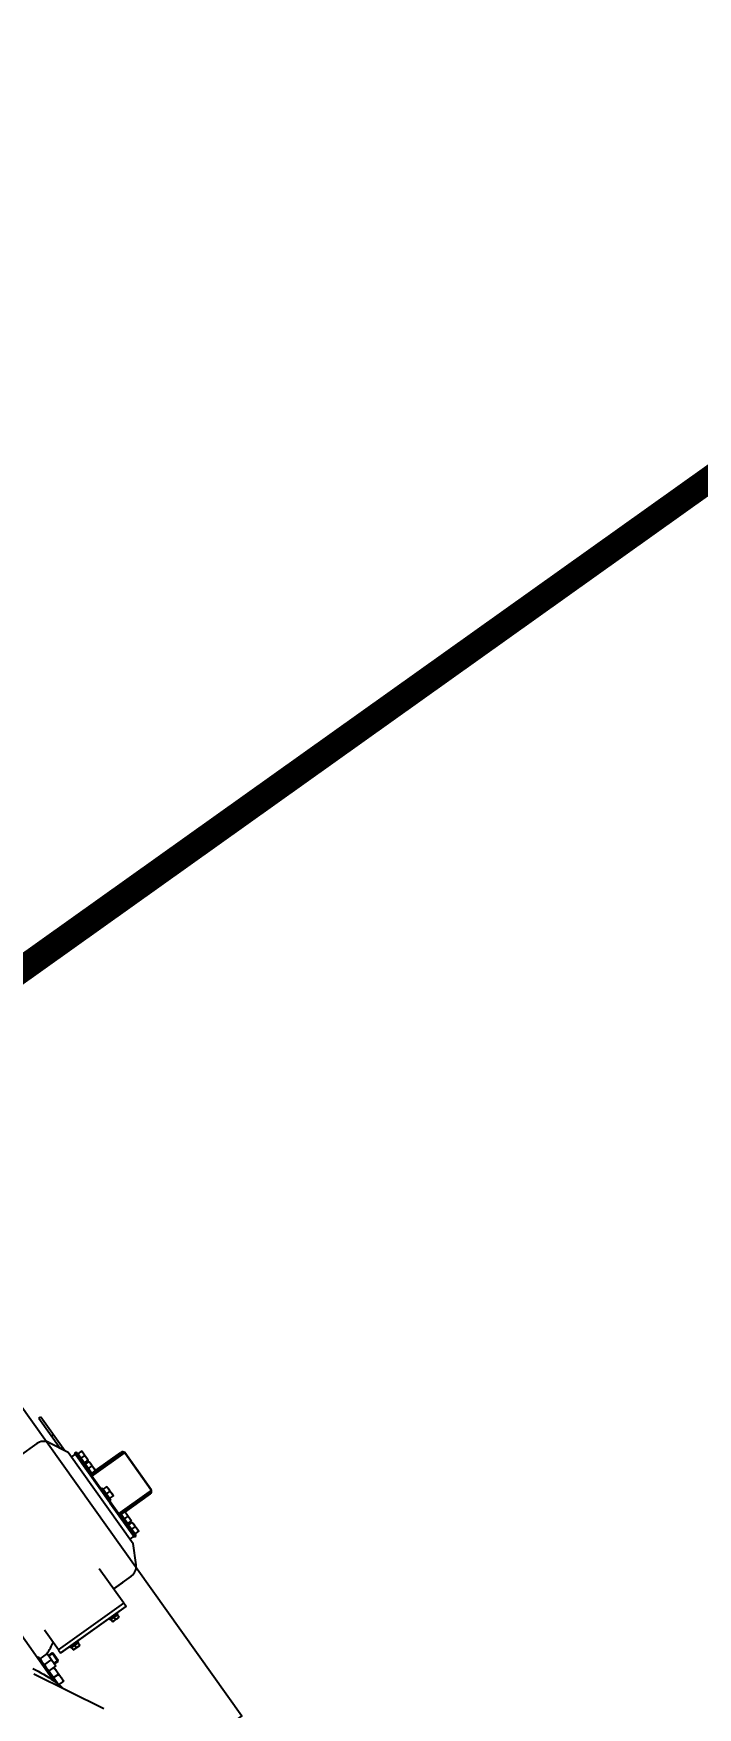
# Model space of a CAD drawing. Header units: feet. Extents: x 2321988 to 2329858, y 6722724 to 6730499.
# Drawn here: x 2326125.54 to 2326128.29, y 6726915.13 to 6726922.04 of the extents above; entities that cross this region are included whole.
import ezdxf

# ---------------------------------------------------------------- set-up
doc = ezdxf.new("R2010")
doc.units = ezdxf.units.FT
doc.header["$MEASUREMENT"] = 0
doc.header["$PDSIZE"] = 5
doc.linetypes.add('Midpoint Site Plan$0$HIDDEN', pattern=[0.375, 0.25, -0.125])
doc.layers.add('BESS Dimensions', color=3, linetype='Continuous')
doc.layers.add('C-BESS-EQUIPMENT', color=255, linetype='Continuous')
doc.styles.add('TG_DIMS', font='arial.ttf')
doc.dimstyles.new('TG-PROPOSED-ANNO', dxfattribs={"dimtxt": 0.1, "dimasz": 0.1, "dimexe": 0.05, "dimexo": 0.05, "dimgap": 0.02, "dimtad": 0, "dimtih": 1, "dimtoh": 1, "dimdsep": 46, "dimtxsty": 'TG_DIMS', "dimcen": 0, "dimclrd": 256, "dimclre": 256, "dimclrt": 256, "dimaunit": 1, "dimadec": 6, "dimazin": 2, "dimtfac": 1, "dimtofl": 0, "dimtmove": 1, "dimatfit": 3, "dimfxl": 1, "dimtolj": 1, "dimtzin": 0, "dimarcsym": 0})

# ---------------------------------------------------------------- blocks, each defined once
blk = doc.blocks.new('Midpoint Site Plan$0$141KV BREAKER')
at = {"linetype": 'Continuous'}
for p, q in [((-34.743, -33.631), (-31.332, -31.803)), ((-32.488, -32.503), (-32.488, -32.81)), ((-31.634, -32.503), (-32.488, -32.503)), ((-31.634, -32.81), (-32.488, -32.81)), ((-30.752, -32.487), (-32.479, -32.487)), ((-32.197, -32.416), (-22.7, -32.416)), ((-32.05, -32.503), (-32.05, -32.771)), ((-31.767, -32.416), (-31.767, -32.487)), ((-31.634, -32.935), (-31.634, -32.487)), ((-30.884, -32.935), (-31.634, -32.935)), ((-31.517, -33.145), (-31.517, -32.935)), ((-31.517, -33.145), (-31.478, -33.183)), ((-31.517, -33.145), (-31.002, -33.145)), ((-31.04, -33.183), (-31.478, -33.183)), ((-31.259, -32.52), (-31.259, -32.901)), ((-31.002, -33.145), (-31.04, -33.183)), ((-31.002, -33.145), (-31.002, -32.935)), ((-30.884, -32.935), (-30.884, -32.487)), ((-30.752, -32.416), (-30.752, -32.487)), ((-31.243, -33.486), (-31.263, -33.506)), ((-31.263, -37.465), (-31.263, -33.506)), ((-31.243, -37.485), (-31.243, -33.486)), ((-31.086, -33.486), (-31.243, -33.486)), ((-31.066, -33.498), (-31.066, -37.473)), ((-31.066, -33.498), (-29.868, -33.498)), ((-31.495, -34.094), (-31.494, -34.092)), ((-31.495, -34.094), (-31.495, -34.484)), ((-31.495, -34.484), (-31.494, -34.486)), ((-31.494, -34.092), (-31.352, -34.092)), ((-31.352, -34.486), (-31.494, -34.486)), ((-31.352, -34.289), (-31.476, -34.289)), ((-31.352, -34.486), (-31.352, -34.092)), ((-31.352, -34.114), (-31.332, -34.114)), ((-31.352, -34.464), (-31.332, -34.464)), ((-31.332, -34.033), (-31.332, -34.545)), ((-31.332, -34.033), (-31.263, -34.033)), ((-31.332, -34.545), (-31.263, -34.545)), ((-31.495, -36.488), (-31.494, -36.486)), ((-31.495, -36.488), (-31.495, -36.877)), ((-31.494, -36.486), (-31.352, -36.486)), ((-31.352, -36.879), (-31.352, -36.486)), ((-31.352, -36.507), (-31.332, -36.507)), ((-31.332, -36.427), (-31.332, -36.938)), ((-31.332, -36.427), (-31.263, -36.427)), ((-31.495, -36.877), (-31.494, -36.879)), ((-31.352, -36.879), (-31.494, -36.879)), ((-31.352, -36.682), (-31.476, -36.682)), ((-31.352, -36.858), (-31.332, -36.858)), ((-31.332, -36.938), (-31.263, -36.938)), ((-31.243, -37.485), (-31.263, -37.465)), ((-31.086, -37.485), (-31.243, -37.485)), ((-31.066, -37.473), (-28.972, -37.473)), ((-30.2, -37.473), (-30.2, -38.005)), ((-30.181, -38.556), (-30.181, -37.473)), ((-22.112, -38.556), (-22.112, -37.473)), ((-29.868, -39.077), (-28.926, -39.579)), ((-23.367, -39.579), (-28.926, -39.579)), ((-28.705, -39.883), (-28.705, -39.803)), ((-26.602, -39.803), (-28.705, -39.803)), ((-28.646, -39.803), (-28.646, -39.579)), ((-27.917, -39.844), (-27.917, -39.803)), ((-27.864, -39.844), (-27.864, -39.803)), ((-27.864, -39.821), (-27.49, -39.821)), ((-27.49, -39.844), (-27.49, -39.803)), ((-27.288, -41.85), (-27.288, -39.803)), ((-26.602, -39.803), (-25.691, -39.803)), ((-26.501, -39.803), (-26.501, -39.844)), ((-25.792, -39.803), (-25.792, -39.844)), ((-25.691, -39.803), (-23.588, -39.803)), ((-25.005, -41.85), (-25.005, -39.803)), ((-24.803, -39.844), (-24.803, -39.803)), ((-24.803, -39.821), (-24.428, -39.821)), ((-24.428, -39.844), (-24.428, -39.803)), ((-24.375, -39.844), (-24.375, -39.803)), ((-23.647, -39.803), (-23.647, -39.579)), ((-23.588, -39.883), (-23.588, -39.803)), ((-22.425, -39.077), (-23.367, -39.579)), ((-21.149, -39.489), (-23.197, -39.489)), ((-23.011, -39.39), (-23.011, -39.489)), ((-21.149, -39.37), (-22.976, -39.37)), ((-22.24, -39.37), (-22.24, -39.489)), ((-21.149, -39.37), (-21.149, -39.489)), ((-28.051, -39.883), (-28.705, -39.883)), ((-28.685, -39.883), (-28.685, -39.915)), ((-27.303, -39.915), (-28.685, -39.915)), ((-28.592, -39.915), (-28.592, -40.157)), ((-28.03, -39.931), (-28.592, -39.931)), ((-28.03, -40.157), (-28.592, -40.157)), ((-28.311, -39.931), (-28.311, -40.132)), ((-28.051, -39.844), (-28.051, -39.915)), ((-27.303, -39.844), (-28.051, -39.844)), ((-28.03, -40.157), (-28.03, -39.915)), ((-27.958, -39.915), (-27.958, -40.157)), ((-27.396, -39.931), (-27.958, -39.931)), ((-27.396, -40.157), (-27.958, -40.157)), ((-27.677, -39.931), (-27.677, -40.132)), ((-27.407, -41.693), (-27.407, -40.157)), ((-27.396, -40.157), (-27.396, -39.915)), ((-27.327, -41.693), (-27.327, -39.961)), ((-27.303, -39.844), (-27.303, -39.915)), ((-27.288, -39.844), (-25.005, -39.844)), ((-26.521, -39.844), (-26.521, -39.915)), ((-25.772, -39.915), (-26.521, -39.915)), ((-26.427, -39.915), (-26.427, -40.157)), ((-25.865, -39.931), (-26.427, -39.931)), ((-25.865, -40.157), (-26.427, -40.157)), ((-26.146, -39.931), (-26.146, -40.132)), ((-25.865, -40.157), (-25.865, -39.915)), ((-25.772, -39.844), (-25.772, -39.915)), ((-24.99, -39.844), (-24.99, -39.915)), ((-24.241, -39.844), (-24.99, -39.844)), ((-23.607, -39.915), (-24.99, -39.915)), ((-24.966, -39.961), (-24.966, -41.693)), ((-24.897, -39.915), (-24.897, -40.157)), ((-24.335, -39.931), (-24.897, -39.931)), ((-24.335, -40.157), (-24.897, -40.157)), ((-24.886, -40.157), (-24.886, -41.693)), ((-24.616, -39.931), (-24.616, -40.132)), ((-24.335, -40.157), (-24.335, -39.915)), ((-24.263, -39.915), (-24.263, -40.157)), ((-23.701, -39.931), (-24.263, -39.931)), ((-23.701, -40.157), (-24.263, -40.157)), ((-24.241, -39.844), (-24.241, -39.915)), ((-24.241, -39.883), (-23.588, -39.883)), ((-23.982, -39.931), (-23.982, -40.132)), ((-23.701, -40.157), (-23.701, -39.915)), ((-23.607, -39.883), (-23.607, -39.915)), ((-27.288, -41.85), (-25.005, -41.85)), ((-25.044, -41.851), (-27.248, -41.851))]:
    blk.add_line(p, q, dxfattribs=at)
at = {"linetype": 'Midpoint Site Plan$0$HIDDEN'}
for p, q in [((-31.478, -32.935), (-31.478, -33.183)), ((-31.04, -32.935), (-31.04, -33.183)), ((-27.836, -39.821), (-27.836, -39.803)), ((-27.518, -39.821), (-27.518, -39.803)), ((-24.775, -39.821), (-24.775, -39.803)), ((-24.456, -39.821), (-24.456, -39.803))]:
    blk.add_line(p, q, dxfattribs=at)
at = {"linetype": 'Continuous'}
for centre, radius, start, end in [((-26.146, -31.01), 5.117, 202.10356, 209.16336), ((-31.086, -33.506), 0.0197, 0, 90), ((-31.086, -37.465), 0.0197, 270, 0), ((-30.082, -38.005), 0.118, 180, 213.22802), ((-29.59, -38.556), 0.59, 180, 241.92751), ((-22.702, -38.556), 0.59, 298.07249, 0), ((-27.485, -39.961), 0.157, 48.81724, 84.79707), ((-24.808, -39.961), 0.157, 95.20293, 131.18276), ((-27.485, -39.961), 0.157, 0, 17.14815), ((-24.808, -39.961), 0.157, 162.85185, 180), ((-27.248, -41.693), 0.159, 180, 255.79898), ((-27.248, -41.693), 0.0787, 180, 240), ((-27.248, -41.693), 0.159, 266.67166, 270), ((-25.044, -41.693), 0.159, 270, 273.32834), ((-25.044, -41.693), 0.159, 284.20102, 0), ((-25.044, -41.693), 0.0787, 300, 0)]:
    blk.add_arc(centre, radius, start, end, dxfattribs=at)
for points, start_tangent, end_tangent in [([(-31.086, -31.928), (-32.183, -32.412), (-32.716, -32.572)], (-0.877104, -0.480301), (-0.968061, -0.250714)), ([(-32.269, -32.81), (-32.312, -32.808), (-32.355, -32.803), (-32.398, -32.795), (-32.442, -32.785), (-32.488, -32.771)], (-1, 0), (-0.948683, 0.316228)), ([(-32.05, -32.771), (-32.107, -32.788), (-32.161, -32.8), (-32.215, -32.807), (-32.269, -32.81)], (-0.948683, -0.316228), (-1, 0)), ([(-31.831, -32.81), (-31.874, -32.808), (-31.917, -32.803), (-31.96, -32.795), (-32.005, -32.785), (-32.05, -32.771)], (-1, 0), (-0.948683, 0.316228)), ([(-31.634, -32.777), (-31.67, -32.788), (-31.724, -32.8), (-31.778, -32.807), (-31.831, -32.81)], (-0.955627, -0.29458), (-1, 0)), ([(-31.447, -32.487), (-31.483, -32.488), (-31.52, -32.492), (-31.557, -32.499), (-31.595, -32.508), (-31.634, -32.52)], (-1, 0), (-0.948683, -0.316228)), ([(-31.447, -32.935), (-31.483, -32.933), (-31.52, -32.929), (-31.557, -32.922), (-31.595, -32.913), (-31.634, -32.901)], (-1, 0), (-0.948683, 0.316228)), ([(-31.259, -32.52), (-31.298, -32.508), (-31.336, -32.499), (-31.373, -32.492), (-31.41, -32.488), (-31.447, -32.487)], (-0.948683, 0.316228), (-1, 0)), ([(-31.259, -32.901), (-31.298, -32.913), (-31.336, -32.922), (-31.373, -32.929), (-31.41, -32.933), (-31.447, -32.935)], (-0.948683, -0.316228), (-1, 0)), ([(-31.072, -32.487), (-31.109, -32.488), (-31.145, -32.492), (-31.182, -32.499), (-31.22, -32.508), (-31.259, -32.52)], (-1, 0), (-0.948683, -0.316228)), ([(-31.072, -32.935), (-31.109, -32.933), (-31.145, -32.929), (-31.182, -32.922), (-31.22, -32.913), (-31.259, -32.901)], (-1, 0), (-0.948683, 0.316228)), ([(-30.884, -32.52), (-30.923, -32.508), (-30.961, -32.499), (-30.998, -32.492), (-31.035, -32.488), (-31.072, -32.487)], (-0.948683, 0.316228), (-1, 0)), ([(-30.884, -32.901), (-30.923, -32.913), (-30.961, -32.922), (-30.998, -32.929), (-31.035, -32.933), (-31.072, -32.935)], (-0.948683, -0.316228), (-1, 0)), ([(-31.476, -34.092), (-31.484, -34.118), (-31.49, -34.142), (-31.493, -34.167), (-31.494, -34.191), (-31.493, -34.215), (-31.49, -34.239), (-31.484, -34.263), (-31.476, -34.289)], (-0.316228, -0.948683), (0.316228, -0.948683)), ([(-31.476, -34.289), (-31.484, -34.315), (-31.49, -34.339), (-31.493, -34.363), (-31.494, -34.387), (-31.493, -34.412), (-31.49, -34.436), (-31.484, -34.46), (-31.476, -34.486)], (-0.316228, -0.948683), (0.316228, -0.948683)), ([(-31.476, -36.486), (-31.484, -36.511), (-31.49, -36.536), (-31.493, -36.56), (-31.494, -36.584), (-31.493, -36.608), (-31.49, -36.632), (-31.484, -36.657), (-31.476, -36.682)], (-0.316228, -0.948683), (0.316228, -0.948683)), ([(-31.476, -36.682), (-31.484, -36.708), (-31.49, -36.733), (-31.493, -36.757), (-31.494, -36.781), (-31.493, -36.805), (-31.49, -36.829), (-31.484, -36.854), (-31.476, -36.879)], (-0.316228, -0.948683), (0.316228, -0.948683)), ([(-28.452, -40.157), (-28.479, -40.156), (-28.507, -40.153), (-28.534, -40.148), (-28.563, -40.141), (-28.592, -40.132)], (-1, 0), (-0.948683, 0.316228)), ([(-28.311, -40.132), (-28.348, -40.143), (-28.383, -40.151), (-28.417, -40.156), (-28.452, -40.157)], (-0.948683, -0.316228), (-1, 0)), ([(-28.171, -40.157), (-28.198, -40.156), (-28.226, -40.153), (-28.253, -40.148), (-28.282, -40.141), (-28.311, -40.132)], (-1, 0), (-0.948683, 0.316228)), ([(-28.03, -40.132), (-28.067, -40.143), (-28.102, -40.151), (-28.136, -40.156), (-28.171, -40.157)], (-0.948683, -0.316228), (-1, 0)), ([(-27.817, -40.157), (-27.845, -40.156), (-27.873, -40.153), (-27.9, -40.148), (-27.929, -40.141), (-27.958, -40.132)], (-1, 0), (-0.948683, 0.316228)), ([(-27.677, -40.132), (-27.713, -40.143), (-27.749, -40.151), (-27.783, -40.156), (-27.817, -40.157)], (-0.948683, -0.316228), (-1, 0)), ([(-27.537, -40.157), (-27.564, -40.156), (-27.592, -40.153), (-27.619, -40.148), (-27.648, -40.141), (-27.677, -40.132)], (-1, 0), (-0.948683, 0.316228)), ([(-27.396, -40.132), (-27.433, -40.143), (-27.468, -40.151), (-27.502, -40.156), (-27.537, -40.157)], (-0.948683, -0.316228), (-1, 0)), ([(-26.287, -40.157), (-26.314, -40.156), (-26.342, -40.153), (-26.37, -40.148), (-26.398, -40.141), (-26.427, -40.132)], (-1, 0), (-0.948683, 0.316228)), ([(-26.146, -40.132), (-26.183, -40.143), (-26.218, -40.151), (-26.252, -40.156), (-26.287, -40.157)], (-0.948683, -0.316228), (-1, 0)), ([(-26.006, -40.157), (-26.033, -40.156), (-26.061, -40.153), (-26.089, -40.148), (-26.117, -40.141), (-26.146, -40.132)], (-1, 0), (-0.948683, 0.316228)), ([(-25.865, -40.132), (-25.902, -40.143), (-25.937, -40.151), (-25.971, -40.156), (-26.006, -40.157)], (-0.948683, -0.316228), (-1, 0)), ([(-24.756, -40.157), (-24.784, -40.156), (-24.811, -40.153), (-24.839, -40.148), (-24.867, -40.141), (-24.897, -40.132)], (-1, 0), (-0.948683, 0.316228)), ([(-24.616, -40.132), (-24.652, -40.143), (-24.687, -40.151), (-24.722, -40.156), (-24.756, -40.157)], (-0.948683, -0.316228), (-1, 0)), ([(-24.475, -40.157), (-24.503, -40.156), (-24.53, -40.153), (-24.558, -40.148), (-24.586, -40.141), (-24.616, -40.132)], (-1, 0), (-0.948683, 0.316228)), ([(-24.335, -40.132), (-24.371, -40.143), (-24.406, -40.151), (-24.441, -40.156), (-24.475, -40.157)], (-0.948683, -0.316228), (-1, 0)), ([(-24.122, -40.157), (-24.15, -40.156), (-24.177, -40.153), (-24.205, -40.148), (-24.233, -40.141), (-24.263, -40.132)], (-1, 0), (-0.948683, 0.316228)), ([(-23.982, -40.132), (-24.018, -40.143), (-24.053, -40.151), (-24.088, -40.156), (-24.122, -40.157)], (-0.948683, -0.316228), (-1, 0)), ([(-23.841, -40.157), (-23.869, -40.156), (-23.896, -40.153), (-23.924, -40.148), (-23.952, -40.141), (-23.982, -40.132)], (-1, 0), (-0.948683, 0.316228)), ([(-23.701, -40.132), (-23.737, -40.143), (-23.772, -40.151), (-23.807, -40.156), (-23.841, -40.157)], (-0.948683, -0.316228), (-1, 0))]:
    blk.add_spline(points, degree=3, dxfattribs=dict(at, start_tangent=start_tangent, end_tangent=end_tangent))
blk = doc.blocks.new('*D109')
at = {"layer": 'BESS Dimensions', "lineweight": -2, "transparency": 16777216}
for p, q in [((2326125.1693, 6727002.8662), (2326110.2842, 6727023.7584)), ((2326105.0412, 6727013.8836), (2326040.7778, 6726968.0974)), ((2325956.6732, 6726908.1749), (2326020.9365, 6726953.961)), ((2325960.5127, 6726885.5523), (2325945.6276, 6726906.4444))]:
    blk.add_line(p, q, dxfattribs=at)
at = {"layer": 'BESS Dimensions', "transparency": 16777216}
for points in [[(2326104.0741, 6727015.241), (2326106.0083, 6727012.5262), (2326113.1855, 6727019.6862)], [(2325955.7061, 6726909.5323), (2325957.6403, 6726906.8175), (2325948.5289, 6726902.3723)]]:
    blk.add_solid(points, dxfattribs=at)
at = {"layer": 'Defpoints', "color": 0, "transparency": 16777216}
for p in [(2326128.0706, 6726998.7941), (2325948.5289, 6726902.3723), (2325963.414, 6726881.4801)]:
    blk.add_point(p, dxfattribs=at)
at = {"layer": 'BESS Dimensions', "transparency": 16777216, "insert": (2326030.8572, 6726961.0292), "char_height": 10, "attachment_point": 5, "style": 'TG_DIMS'}
blk.add_mtext("\\A1;202.17'", dxfattribs=at)

msp = doc.modelspace()

# ---------------------------------------------------------------- linework, layer by layer
at = {"layer": 'C-BESS-EQUIPMENT'}
msp.add_lwpolyline([(2326117.3394, 6726916.6146), (2326122.6332, 6726920.3863), (2326126.4049, 6726915.0925), (2326121.1111, 6726911.3208)], close=True, dxfattribs=at)

# ---------------------------------------------------------------- block references
at = {"layer": 'C-BESS-EQUIPMENT', "xscale": 0.08333333333333331, "yscale": 0.08333333333333331, "zscale": 0.08333333333333331, "rotation": 125.4687976106775}
msp.add_blockref('Midpoint Site Plan$0$141KV BREAKER', (2326121.8721, 6726915.8536), dxfattribs=at)

# ---------------------------------------------------------------- next in the draw order: wipeouts: each hides what was drawn before it
msp.add_wipeout([(2326137.9188, 6726916.3093), (2326127.7643, 6726930.5618), (2326127.2214, 6726930.1748), (2326137.3758, 6726915.9224)]).dxf.layer = 'C-BESS-EQUIPMENT'

# ---------------------------------------------------------------- next in the draw order: linework, layer by layer
at = {"layer": 'C-BESS-EQUIPMENT'}
msp.add_lwpolyline([(2325996.5737, 6726826.3218), (2326168.0101, 6726948.4662)], dxfattribs=at)
at = {"layer": 'C-BESS-EQUIPMENT', "const_width": 0.1083}
msp.add_lwpolyline([(2326125.2774, 6726918.0207), (2326139.1995, 6726927.9395)], dxfattribs=at)

# ---------------------------------------------------------------- next in the draw order: dimensions: what is measured, and where the dimension line sits
at = {"layer": 'BESS Dimensions'}
dim = msp.add_aligned_dim(p1=(2326128.0706, 6726998.7941), p2=(2325963.414, 6726881.4801), distance=-25.6525, dimstyle='TG-PROPOSED-ANNO', override={"dimscale": 50, "dimpost": "'"}, dxfattribs=at)
dim.commit()
dim.dimension.update_dxf_attribs({"geometry": '*D109', "text_midpoint": (2326030.8572, 6726961.0292)})

doc.saveas('drawing.dxf')
